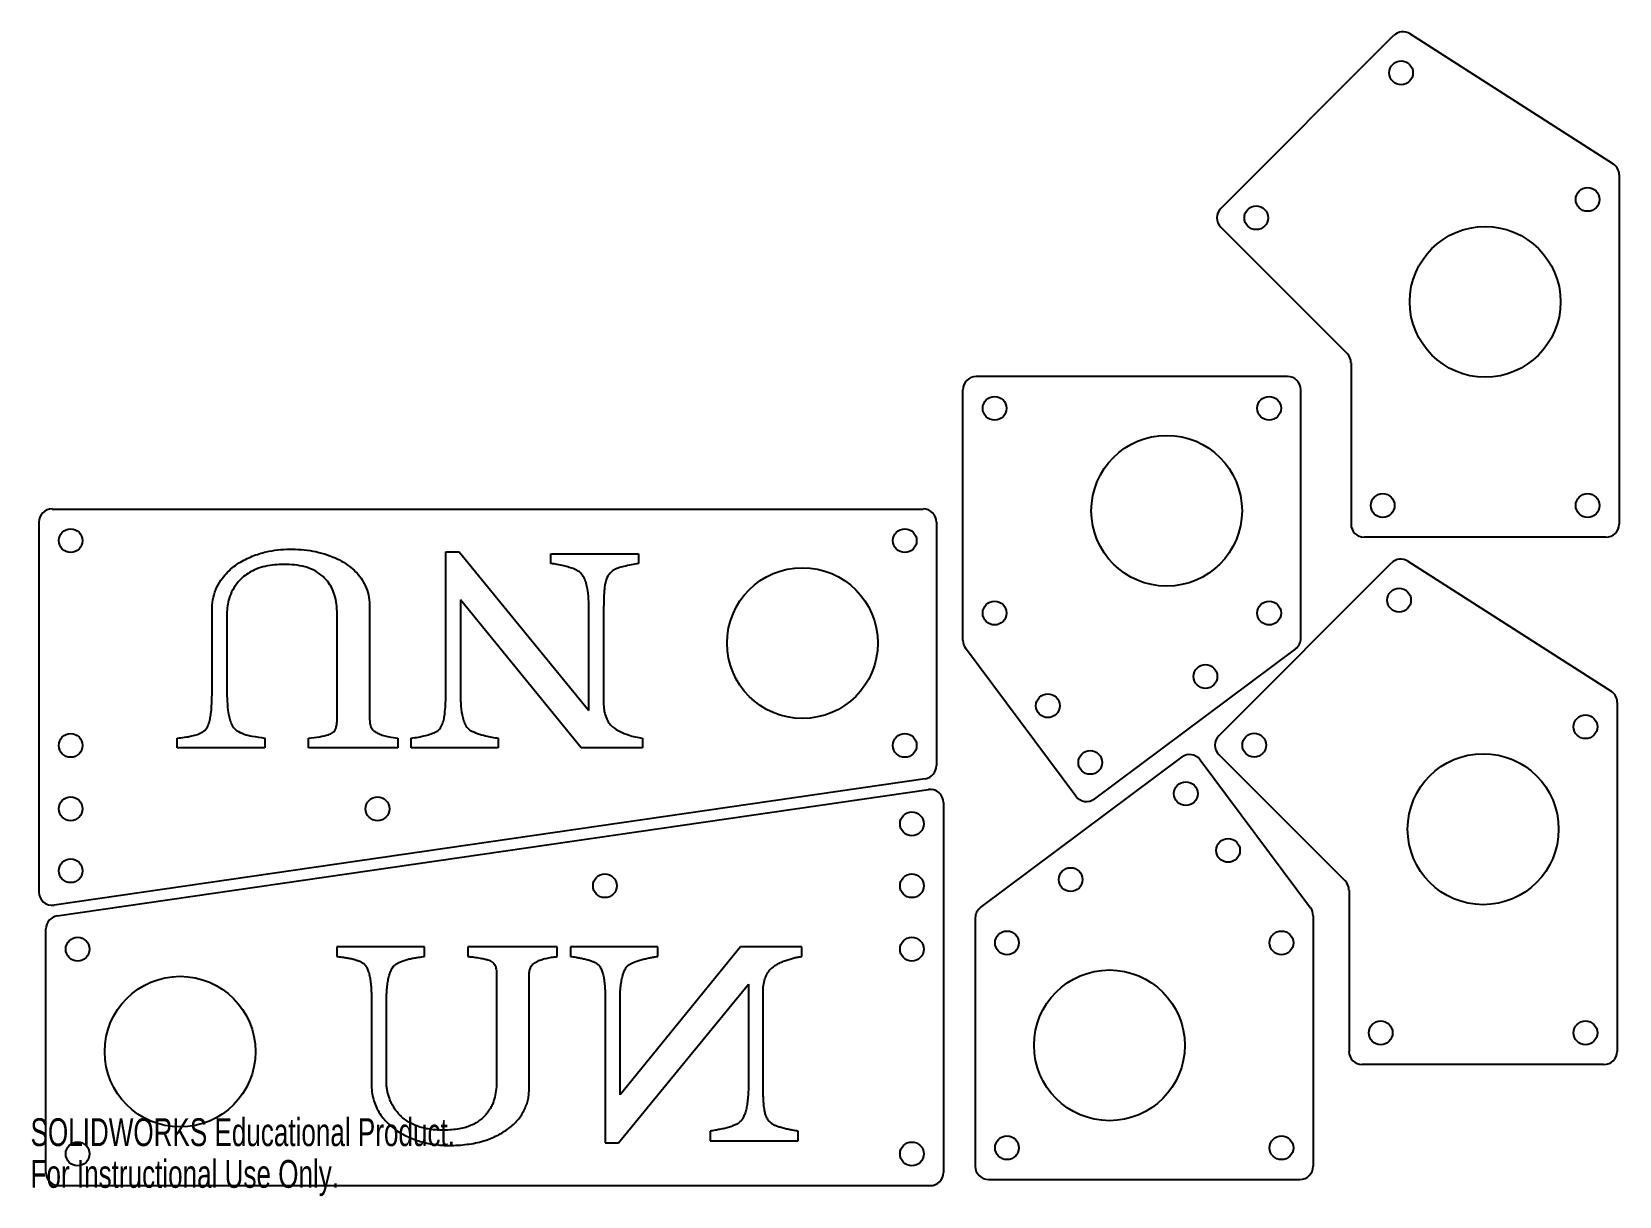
# Model space of a CAD drawing. Header units: inches. Extents: x -17.3 to 11.8, y 0 to 8.7.
# Drawn here: x 0.01 to 11.85, y 0 to 8.68 of the extents above; entities outside this region: 3.
import ezdxf

# ---------------------------------------------------------------- set-up
doc = ezdxf.new("R2010")
doc.units = ezdxf.units.IN
doc.header["$MEASUREMENT"] = 0
doc.linetypes.add('CENTERX2', pattern=[0.8, 0.5, -0.1, 0.1, -0.1])
doc.styles.add('SLDTEXTSTYLE0', font='TXT', dxfattribs={"width": 0.7})

msp = doc.modelspace()

# ---------------------------------------------------------------- linework, layer by layer
at = {"color": 7, "linetype": 'Continuous', "lineweight": 25}
for p, q in [((8.875, 7.365), (10.164, 8.654)), ((10.287, 8.667), (11.801, 7.697)), ((11.847, 7.615), (11.847, 5.011)), ((9.818, 6.283), (8.875, 7.226)), ((9.847, 6.213), (9.847, 5.011)), ((9.374, 6.11), (7.051, 6.11)), ((6.952, 4.143), (6.952, 6.012)), ((9.472, 4.16), (9.472, 6.012)), ((0.161, 5.123), (6.657, 5.123)), ((0.063, 2.266), (0.063, 5.025)), ((6.756, 5.025), (6.756, 3.209)), ((11.748, 4.913), (9.945, 4.913)), ((3.097, 3.744), (3.097, 4.803)), ((3.097, 4.803), (3.195, 4.803)), ((3.195, 4.803), (4.164, 3.62)), ((3.879, 4.716), (3.879, 4.789)), ((3.879, 4.789), (4.534, 4.789)), ((4.534, 4.789), (4.534, 4.716)), ((8.86, 3.432), (10.149, 4.721)), ((10.271, 4.734), (11.786, 3.765)), ((2.528, 4.408), (2.528, 3.552)), ((4.105, 3.342), (3.206, 4.445)), ((3.206, 4.445), (3.206, 3.757)), ((1.353, 3.737), (1.353, 4.366)), ((1.464, 4.343), (1.464, 3.75)), ((2.286, 3.542), (2.286, 4.341)), ((4.164, 3.62), (4.164, 4.366)), ((4.273, 4.377), (4.273, 3.664)), ((7.795, 2.981), (6.972, 4.084)), ((9.432, 4.081), (7.933, 2.961)), ((11.832, 3.682), (11.832, 1.078)), ((1.094, 3.342), (1.094, 3.415)), ((1.747, 3.342), (1.094, 3.342)), ((1.747, 3.415), (1.747, 3.342)), ((2.072, 3.342), (2.072, 3.415)), ((2.738, 3.342), (2.072, 3.342)), ((2.738, 3.415), (2.738, 3.342)), ((2.838, 3.342), (2.838, 3.415)), ((3.488, 3.342), (2.838, 3.342)), ((3.488, 3.415), (3.488, 3.342)), ((4.562, 3.342), (4.105, 3.342)), ((4.562, 3.415), (4.562, 3.342)), ((7.084, 2.152), (8.584, 3.272)), ((8.721, 3.252), (9.545, 2.149)), ((9.803, 2.35), (8.86, 3.293)), ((6.671, 3.111), (0.175, 2.168)), ((0.199, 2.089), (6.695, 3.031)), ((6.808, 2.934), (6.808, 0.175)), ((9.832, 2.281), (9.832, 1.078)), ((7.045, 2.073), (7.045, 0.221)), ((9.564, 2.09), (9.564, 0.221)), ((0.115, 0.175), (0.115, 1.991)), ((2.937, 1.857), (2.283, 1.857)), ((2.283, 1.857), (2.283, 1.785)), ((2.937, 1.785), (2.937, 1.857)), ((3.927, 1.857), (3.261, 1.857)), ((3.261, 1.857), (3.261, 1.785)), ((3.927, 1.785), (3.927, 1.857)), ((4.677, 1.857), (4.027, 1.857)), ((4.027, 1.857), (4.027, 1.785)), ((5.295, 1.857), (4.396, 0.754)), ((4.677, 1.785), (4.677, 1.857)), ((5.751, 1.857), (5.295, 1.857)), ((5.751, 1.785), (5.751, 1.857)), ((3.475, 1.658), (3.475, 0.859)), ((3.717, 0.792), (3.717, 1.647)), ((4.384, 0.397), (5.353, 1.58)), ((5.353, 1.58), (5.353, 0.834)), ((2.543, 1.463), (2.543, 0.834)), ((2.654, 0.856), (2.654, 1.45)), ((4.286, 1.456), (4.286, 0.397)), ((4.396, 0.754), (4.396, 1.443)), ((5.462, 0.823), (5.462, 1.535)), ((11.733, 0.98), (9.93, 0.98)), ((5.068, 0.483), (5.068, 0.411)), ((5.724, 0.411), (5.724, 0.483)), ((4.286, 0.397), (4.384, 0.397)), ((5.068, 0.411), (5.724, 0.411)), ((7.143, 0.123), (9.466, 0.123)), ((6.709, 0.076), (0.213, 0.076))]:
    msp.add_line(p, q, dxfattribs=at)
at = {"color": 7, "linetype": 'CENTERX2'}
msp.add_line((-17.281, 4.123), (-15.737, 3.812), dxfattribs=at)
at = {"color": 7, "linetype": 'Continuous', "lineweight": 25}
for centre, radius in [((10.22, 8.376), 0.0886), ((11.611, 7.432), 0.0886), ((9.14, 7.295), 0.0886), ((10.847, 6.668), 0.562), ((7.189, 5.874), 0.0886), ((9.236, 5.874), 0.0886), ((8.472, 5.11), 0.562), ((10.083, 5.149), 0.0886), ((11.611, 5.149), 0.0886), ((0.299, 4.887), 0.0886), ((6.519, 4.887), 0.0886), ((5.756, 4.123), 0.562), ((10.205, 4.443), 0.0886), ((7.189, 4.347), 0.0886), ((9.236, 4.347), 0.0886), ((8.761, 3.874), 0.0886), ((7.586, 3.656), 0.0886), ((11.595, 3.499), 0.0886), ((0.299, 3.36), 0.0886), ((6.519, 3.36), 0.0886), ((9.125, 3.362), 0.0886), ((7.902, 3.233), 0.0886), ((10.832, 2.735), 0.563), ((8.615, 3), 0.0886), ((0.299, 2.887), 0.0886), ((2.587, 2.887), 0.0886), ((6.572, 2.775), 0.0886), ((8.93, 2.577), 0.0886), ((0.299, 2.425), 0.0886), ((4.283, 2.313), 0.0886), ((6.572, 2.313), 0.0886), ((7.756, 2.359), 0.0886), ((0.351, 1.84), 0.0886), ((6.572, 1.84), 0.0886), ((7.281, 1.887), 0.0886), ((9.328, 1.887), 0.0886), ((8.045, 1.123), 0.562), ((1.115, 1.076), 0.562), ((10.068, 1.216), 0.0886), ((11.595, 1.216), 0.0886), ((0.351, 0.313), 0.0886), ((6.572, 0.313), 0.0886), ((7.281, 0.359), 0.0886), ((9.328, 0.359), 0.0886)]:
    msp.add_circle(centre, radius, dxfattribs=at)
at = {"color": 7, "linetype": 'CENTERX2'}
msp.add_circle((-15.737, 3.812), 0.63, dxfattribs=at)
at = {"color": 7, "linetype": 'Continuous'}
msp.add_circle((-15.737, 3.812), 0.236, dxfattribs=at)
at = {"color": 7, "linetype": 'Continuous', "lineweight": 25}
for centre, start, end in [((10.234, 8.584), 57.3828, 135), ((11.748, 7.615), 0, 57.3828), ((8.945, 7.295), 135, 225), ((9.748, 6.213), 0, 45), ((7.051, 6.012), 90, 180), ((9.374, 6.012), 0, 90), ((0.161, 5.025), 90, 180), ((6.657, 5.025), 360, 90), ((9.945, 5.011), 180, 270), ((11.748, 5.011), 270, 0), ((10.218, 4.651), 57.3828, 135), ((9.374, 4.16), 306.7411, 0), ((7.051, 4.143), 180, 216.7411), ((11.733, 3.682), 0, 57.3828), ((8.93, 3.362), 135, 225), ((6.657, 3.209), 278.2589, 360), ((8.643, 3.193), 36.7411, 126.7411), ((6.709, 2.934), 360, 98.2589), ((7.874, 3.04), 216.7411, 306.7411), ((0.161, 2.266), 180, 278.2589), ((9.733, 2.281), 0, 45), ((7.143, 2.073), 126.7411, 180), ((9.466, 2.09), 0, 36.7411), ((0.213, 1.991), 98.2589, 180), ((9.93, 1.078), 180, 270), ((11.733, 1.078), 270, 0), ((0.213, 0.175), 180, 270), ((6.709, 0.175), 270, 0), ((7.143, 0.221), 180, 270), ((9.466, 0.221), 270, 0)]:
    msp.add_arc(centre, 0.0984, start, end, dxfattribs=at)
for points, knots in [([(1.554, 4.721), (1.586, 4.738), (1.651, 4.774), (1.75, 4.803), (1.843, 4.82), (1.901, 4.822), (1.93, 4.824)], [0, 0, 0, 0, 0.279924, 0.559848, 0.779941, 1, 1, 1, 1]), ([(1.93, 4.824), (1.959, 4.823), (2.018, 4.822), (2.106, 4.811), (2.185, 4.791), (2.256, 4.766), (2.319, 4.737), (2.357, 4.71), (2.376, 4.697)], [0, 0, 0, 0, 0.186687, 0.373364, 0.560009, 0.706676, 0.85337, 1, 1, 1, 1]), ([(1.353, 4.366), (1.354, 4.392), (1.357, 4.445), (1.379, 4.523), (1.414, 4.588), (1.457, 4.641), (1.502, 4.685), (1.536, 4.709), (1.554, 4.721)], [0, 0, 0, 0, 0.186655, 0.373282, 0.559832, 0.706546, 0.853292, 1, 1, 1, 1]), ([(1.889, 4.709), (1.866, 4.709), (1.819, 4.708), (1.75, 4.697), (1.687, 4.678), (1.633, 4.651), (1.587, 4.62), (1.562, 4.593), (1.549, 4.58)], [0, 0, 0, 0, 0.186718, 0.373427, 0.560025, 0.706706, 0.853407, 1, 1, 1, 1]), ([(2.216, 4.582), (2.201, 4.599), (2.17, 4.632), (2.112, 4.668), (2.045, 4.695), (1.969, 4.707), (1.916, 4.709), (1.889, 4.709)], [0, 0, 0, 0, 0.186561, 0.373252, 0.55981, 0.779865, 1, 1, 1, 1]), ([(2.376, 4.697), (2.392, 4.683), (2.425, 4.657), (2.466, 4.608), (2.499, 4.55), (2.523, 4.482), (2.526, 4.433), (2.528, 4.408)], [0, 0, 0, 0, 0.186694, 0.37351, 0.560146, 0.780063, 1, 1, 1, 1]), ([(4.093, 4.654), (4.081, 4.661), (4.057, 4.676), (4.017, 4.688), (3.974, 4.699), (3.928, 4.71), (3.895, 4.714), (3.879, 4.716)], [0, 0, 0, 0, 0.186227, 0.373035, 0.559871, 0.780015, 1, 1, 1, 1]), ([(4.164, 4.366), (4.163, 4.394), (4.162, 4.451), (4.155, 4.523), (4.141, 4.58), (4.124, 4.622), (4.103, 4.643), (4.093, 4.654)], [0, 0, 0, 0, 0.2802465, 0.5603894, 0.707222, 0.8539148, 1, 1, 1, 1]), ([(4.342, 4.664), (4.328, 4.651), (4.3, 4.624), (4.284, 4.568), (4.274, 4.486), (4.274, 4.422), (4.273, 4.377)], [0, 0, 0, 0, 0.185726, 0.372279, 0.559221, 1, 1, 1, 1]), ([(4.534, 4.716), (4.516, 4.714), (4.479, 4.709), (4.428, 4.695), (4.381, 4.684), (4.355, 4.671), (4.342, 4.664)], [0, 0, 0, 0, 0.28009, 0.56031, 0.780431, 1, 1, 1, 1]), ([(1.549, 4.58), (1.534, 4.561), (1.505, 4.523), (1.48, 4.46), (1.467, 4.4), (1.465, 4.362), (1.464, 4.343)], [0, 0, 0, 0, 0.27998, 0.559858, 0.779948, 1, 1, 1, 1]), ([(2.286, 4.341), (2.285, 4.365), (2.283, 4.413), (2.27, 4.478), (2.248, 4.536), (2.227, 4.566), (2.216, 4.582)], [0, 0, 0, 0, 0.280103, 0.560158, 0.780054, 1, 1, 1, 1]), ([(1.285, 3.46), (1.296, 3.47), (1.317, 3.488), (1.332, 3.527), (1.341, 3.567), (1.351, 3.637), (1.352, 3.694), (1.353, 3.737)], [0, 0, 0, 0, 0.139275, 0.279404, 0.419574, 0.5597, 1, 1, 1, 1]), ([(1.464, 3.75), (1.465, 3.722), (1.466, 3.667), (1.474, 3.597), (1.488, 3.543), (1.504, 3.501), (1.525, 3.481), (1.536, 3.471)], [0, 0, 0, 0, 0.2803215, 0.5605169, 0.7073554, 0.8540851, 1, 1, 1, 1]), ([(3.028, 3.463), (3.039, 3.472), (3.06, 3.49), (3.076, 3.53), (3.086, 3.571), (3.094, 3.642), (3.096, 3.7), (3.097, 3.744)], [0, 0, 0, 0, 0.13941, 0.27946, 0.419583, 0.559715, 1, 1, 1, 1]), ([(3.206, 3.757), (3.206, 3.729), (3.207, 3.673), (3.214, 3.602), (3.228, 3.546), (3.244, 3.504), (3.265, 3.483), (3.276, 3.473)], [0, 0, 0, 0, 0.28038, 0.560629, 0.707509, 0.854223, 1, 1, 1, 1]), ([(2.528, 3.552), (2.529, 3.54), (2.53, 3.516), (2.544, 3.483), (2.568, 3.462), (2.585, 3.453), (2.594, 3.448)], [0, 0, 0, 0, 0.280224, 0.55989, 0.779849, 1, 1, 1, 1]), ([(4.273, 3.664), (4.274, 3.647), (4.276, 3.613), (4.292, 3.567), (4.311, 3.527), (4.33, 3.508), (4.34, 3.498)], [0, 0, 0, 0, 0.280104, 0.560477, 0.780348, 1, 1, 1, 1]), ([(1.094, 3.415), (1.112, 3.416), (1.149, 3.42), (1.2, 3.429), (1.246, 3.441), (1.272, 3.454), (1.285, 3.46)], [0, 0, 0, 0, 0.280037, 0.560161, 0.780192, 1, 1, 1, 1]), ([(1.536, 3.471), (1.554, 3.461), (1.591, 3.442), (1.663, 3.426), (1.715, 3.419), (1.747, 3.415)], [0, 0, 0, 0, 0.27974, 0.559836, 1, 1, 1, 1]), ([(2.072, 3.415), (2.1, 3.417), (2.151, 3.422), (2.2, 3.434), (2.222, 3.439)], [0, 0, 0, 0, 0.559962, 1, 1, 1, 1]), ([(2.222, 3.439), (2.233, 3.444), (2.256, 3.453), (2.276, 3.482), (2.284, 3.513), (2.285, 3.532), (2.286, 3.542)], [0, 0, 0, 0, 0.279963, 0.558386, 0.779221, 1, 1, 1, 1]), ([(2.594, 3.448), (2.606, 3.443), (2.632, 3.432), (2.681, 3.422), (2.716, 3.417), (2.738, 3.415)], [0, 0, 0, 0, 0.279843, 0.560123, 1, 1, 1, 1]), ([(2.838, 3.415), (2.856, 3.417), (2.893, 3.421), (2.943, 3.433), (2.988, 3.445), (3.015, 3.457), (3.028, 3.463)], [0, 0, 0, 0, 0.279955, 0.560138, 0.78021, 1, 1, 1, 1]), ([(3.276, 3.473), (3.295, 3.464), (3.332, 3.447), (3.388, 3.433), (3.439, 3.42), (3.472, 3.416), (3.488, 3.415)], [0, 0, 0, 0, 0.279701, 0.559837, 0.779946, 1, 1, 1, 1]), ([(4.34, 3.498), (4.358, 3.485), (4.395, 3.46), (4.454, 3.439), (4.509, 3.421), (4.544, 3.417), (4.562, 3.415)], [0, 0, 0, 0, 0.279726, 0.559827, 0.78, 1, 1, 1, 1]), ([(2.283, 1.785), (2.289, 1.785), (2.302, 1.784), (2.323, 1.781), (2.348, 1.778), (2.376, 1.773), (2.404, 1.767), (2.43, 1.759), (2.454, 1.751), (2.468, 1.743), (2.475, 1.739)], [0, 0, 0, 0, 0.088975, 0.195819, 0.323762, 0.469827, 0.619252, 0.756904, 0.884325, 1, 1, 1, 1]), ([(2.725, 1.729), (2.732, 1.733), (2.747, 1.742), (2.773, 1.752), (2.801, 1.762), (2.832, 1.769), (2.863, 1.775), (2.891, 1.78), (2.915, 1.783), (2.93, 1.785), (2.937, 1.785)], [0, 0, 0, 0, 0.11147, 0.234839, 0.372012, 0.522042, 0.670819, 0.798261, 0.909127, 1, 1, 1, 1]), ([(3.261, 1.785), (3.267, 1.785), (3.279, 1.784), (3.298, 1.782), (3.319, 1.779), (3.341, 1.776), (3.362, 1.772), (3.381, 1.768), (3.397, 1.764), (3.407, 1.762), (3.411, 1.761)], [0, 0, 0, 0, 0.11174, 0.235204, 0.376152, 0.529088, 0.676936, 0.80484, 0.912344, 1, 1, 1, 1]), ([(3.783, 1.751), (3.793, 1.756), (3.817, 1.766), (3.855, 1.774), (3.892, 1.781), (3.916, 1.784), (3.927, 1.785)], [0, 0, 0, 0, 0.230287, 0.5083276, 0.7821482, 1, 1, 1, 1]), ([(4.027, 1.785), (4.033, 1.785), (4.047, 1.784), (4.069, 1.78), (4.095, 1.775), (4.124, 1.769), (4.153, 1.762), (4.179, 1.754), (4.2, 1.746), (4.212, 1.74), (4.217, 1.737)], [0, 0, 0, 0, 0.0906829, 0.2040019, 0.339369, 0.4986694, 0.6581556, 0.7938288, 0.9074925, 1, 1, 1, 1]), ([(4.465, 1.727), (4.472, 1.73), (4.485, 1.738), (4.508, 1.747), (4.537, 1.756), (4.569, 1.765), (4.601, 1.773), (4.63, 1.779), (4.655, 1.783), (4.67, 1.785), (4.677, 1.785)], [0, 0, 0, 0, 0.093515, 0.206906, 0.342195, 0.498597, 0.655891, 0.7909, 0.906152, 1, 1, 1, 1]), ([(5.529, 1.702), (5.536, 1.707), (5.551, 1.718), (5.577, 1.734), (5.607, 1.747), (5.639, 1.759), (5.67, 1.769), (5.7, 1.778), (5.727, 1.783), (5.743, 1.784), (5.751, 1.785)], [0, 0, 0, 0, 0.113934, 0.236621, 0.372647, 0.519282, 0.662942, 0.790936, 0.902831, 1, 1, 1, 1]), ([(2.475, 1.739), (2.481, 1.735), (2.494, 1.725), (2.508, 1.702), (2.52, 1.675), (2.529, 1.641), (2.535, 1.602), (2.539, 1.56), (2.542, 1.513), (2.543, 1.48), (2.543, 1.463)], [0, 0, 0, 0, 0.078793, 0.165966, 0.268072, 0.386139, 0.519501, 0.666394, 0.826041, 1, 1, 1, 1]), ([(2.654, 1.45), (2.654, 1.468), (2.655, 1.502), (2.658, 1.551), (2.663, 1.595), (2.671, 1.633), (2.681, 1.666), (2.693, 1.693), (2.707, 1.715), (2.719, 1.724), (2.725, 1.729)], [0, 0, 0, 0, 0.182191, 0.346619, 0.496068, 0.62818, 0.743865, 0.842205, 0.926227, 1, 1, 1, 1]), ([(3.411, 1.761), (3.417, 1.758), (3.428, 1.754), (3.443, 1.745), (3.455, 1.734), (3.466, 1.715), (3.473, 1.69), (3.475, 1.669), (3.475, 1.658)], [0, 0, 0, 0, 0.144822, 0.275215, 0.397497, 0.516134, 0.75244, 1, 1, 1, 1]), ([(3.717, 1.647), (3.718, 1.658), (3.719, 1.679), (3.728, 1.703), (3.738, 1.72), (3.751, 1.731), (3.765, 1.742), (3.777, 1.748), (3.783, 1.751)], [0, 0, 0, 0, 0.2515765, 0.470114, 0.5785894, 0.7012682, 0.8416787, 1, 1, 1, 1]), ([(4.217, 1.737), (4.224, 1.732), (4.238, 1.722), (4.253, 1.699), (4.265, 1.671), (4.273, 1.638), (4.279, 1.599), (4.283, 1.556), (4.286, 1.507), (4.286, 1.473), (4.286, 1.456)], [0, 0, 0, 0, 0.081336, 0.169586, 0.269647, 0.384472, 0.514935, 0.660955, 0.822364, 1, 1, 1, 1]), ([(4.396, 1.443), (4.396, 1.463), (4.396, 1.5), (4.399, 1.552), (4.405, 1.597), (4.412, 1.635), (4.422, 1.667), (4.435, 1.692), (4.448, 1.713), (4.46, 1.722), (4.465, 1.727)], [0, 0, 0, 0, 0.197259, 0.370607, 0.520654, 0.648011, 0.75654, 0.849539, 0.929335, 1, 1, 1, 1]), ([(5.462, 1.535), (5.463, 1.551), (5.465, 1.583), (5.477, 1.622), (5.489, 1.651), (5.501, 1.67), (5.514, 1.688), (5.524, 1.697), (5.529, 1.702)], [0, 0, 0, 0, 0.255445, 0.520558, 0.651715, 0.774596, 0.889424, 1, 1, 1, 1]), ([(2.543, 0.834), (2.543, 0.815), (2.544, 0.777), (2.555, 0.722), (2.572, 0.671), (2.597, 0.624), (2.627, 0.582), (2.661, 0.544), (2.7, 0.508), (2.729, 0.489), (2.743, 0.479)], [0, 0, 0, 0, 0.137096, 0.266172, 0.391242, 0.513666, 0.634979, 0.755446, 0.876583, 1, 1, 1, 1]), ([(2.738, 0.62), (2.731, 0.629), (2.717, 0.647), (2.699, 0.675), (2.684, 0.705), (2.673, 0.735), (2.664, 0.765), (2.658, 0.795), (2.654, 0.826), (2.654, 0.846), (2.654, 0.856)], [0, 0, 0, 0, 0.136033, 0.268077, 0.394157, 0.518605, 0.64041, 0.761489, 0.880299, 1, 1, 1, 1]), ([(3.475, 0.859), (3.475, 0.839), (3.473, 0.798), (3.465, 0.746), (3.453, 0.705), (3.441, 0.675), (3.425, 0.645), (3.412, 0.627), (3.405, 0.618)], [0, 0, 0, 0, 0.234116, 0.48222, 0.609948, 0.737814, 0.866847, 1, 1, 1, 1]), ([(5.353, 0.834), (5.353, 0.814), (5.353, 0.778), (5.349, 0.726), (5.344, 0.681), (5.337, 0.643), (5.327, 0.611), (5.314, 0.585), (5.301, 0.562), (5.288, 0.551), (5.282, 0.546)], [0, 0, 0, 0, 0.19326, 0.362926, 0.510827, 0.634847, 0.742405, 0.837323, 0.922485, 1, 1, 1, 1]), ([(3.565, 0.503), (3.578, 0.513), (3.601, 0.532), (3.632, 0.564), (3.659, 0.598), (3.68, 0.635), (3.696, 0.673), (3.709, 0.712), (3.716, 0.752), (3.717, 0.779), (3.717, 0.792)], [0, 0, 0, 0, 0.137558, 0.2684, 0.395739, 0.520677, 0.642949, 0.762362, 0.880668, 1, 1, 1, 1]), ([(5.531, 0.535), (5.525, 0.541), (5.512, 0.551), (5.497, 0.571), (5.485, 0.595), (5.478, 0.618), (5.474, 0.639), (5.47, 0.658), (5.468, 0.679), (5.466, 0.703), (5.465, 0.729), (5.463, 0.758), (5.463, 0.79), (5.463, 0.812), (5.462, 0.823)], [0, 0, 0, 0, 0.079509, 0.160594, 0.247483, 0.341088, 0.394191, 0.456113, 0.525979, 0.603452, 0.689864, 0.785347, 0.888475, 1, 1, 1, 1]), ([(3.079, 0.49), (3.059, 0.491), (3.021, 0.492), (2.966, 0.498), (2.916, 0.509), (2.871, 0.525), (2.831, 0.544), (2.796, 0.566), (2.764, 0.591), (2.747, 0.61), (2.738, 0.62)], [0, 0, 0, 0, 0.1582016, 0.3047952, 0.4393633, 0.5646236, 0.6825423, 0.792758, 0.898282, 1, 1, 1, 1]), ([(3.405, 0.618), (3.398, 0.609), (3.382, 0.59), (3.354, 0.566), (3.321, 0.545), (3.286, 0.525), (3.243, 0.509), (3.195, 0.498), (3.139, 0.492), (3.1, 0.491), (3.079, 0.49)], [0, 0, 0, 0, 0.098618, 0.199832, 0.305251, 0.416697, 0.538481, 0.67535, 0.82813, 1, 1, 1, 1]), ([(2.743, 0.479), (2.758, 0.47), (2.787, 0.453), (2.834, 0.432), (2.882, 0.413), (2.93, 0.4), (2.979, 0.389), (3.027, 0.382), (3.073, 0.377), (3.104, 0.376), (3.119, 0.376)], [0, 0, 0, 0, 0.130628, 0.260631, 0.388851, 0.517099, 0.643232, 0.765836, 0.884248, 1, 1, 1, 1]), ([(3.119, 0.376), (3.143, 0.377), (3.188, 0.377), (3.255, 0.384), (3.317, 0.394), (3.376, 0.409), (3.43, 0.428), (3.479, 0.449), (3.525, 0.474), (3.552, 0.493), (3.565, 0.503)], [0, 0, 0, 0, 0.1484259, 0.2896635, 0.4235839, 0.551399, 0.6725734, 0.787306, 0.8958652, 1, 1, 1, 1]), ([(5.282, 0.546), (5.277, 0.542), (5.265, 0.533), (5.241, 0.523), (5.21, 0.513), (5.175, 0.503), (5.141, 0.496), (5.11, 0.49), (5.087, 0.485), (5.074, 0.484), (5.068, 0.483)], [0, 0, 0, 0, 0.0878447, 0.2013748, 0.3443629, 0.5142059, 0.6833778, 0.8206977, 0.9262443, 1, 1, 1, 1]), ([(5.724, 0.483), (5.718, 0.484), (5.704, 0.485), (5.681, 0.49), (5.653, 0.495), (5.621, 0.503), (5.591, 0.511), (5.565, 0.519), (5.545, 0.527), (5.535, 0.533), (5.531, 0.535)], [0, 0, 0, 0, 0.089273, 0.206352, 0.349377, 0.521068, 0.690446, 0.825043, 0.928109, 1, 1, 1, 1])]:
    msp.add_open_spline(points, degree=3, knots=knots, dxfattribs=at)

# ---------------------------------------------------------------- texts
at = {"color": 7, "linetype": 'Continuous', "char_height": 0.2076, "attachment_point": 1, "style": 'SLDTEXTSTYLE0'}
for s, insert in [('SOLIDWORKS Educational Product.', (0, 0.579)), ('For Instructional Use Only.', (0, 0.268))]:
    msp.add_mtext(s, dxfattribs=dict(at, insert=insert))

doc.saveas('drawing.dxf')
